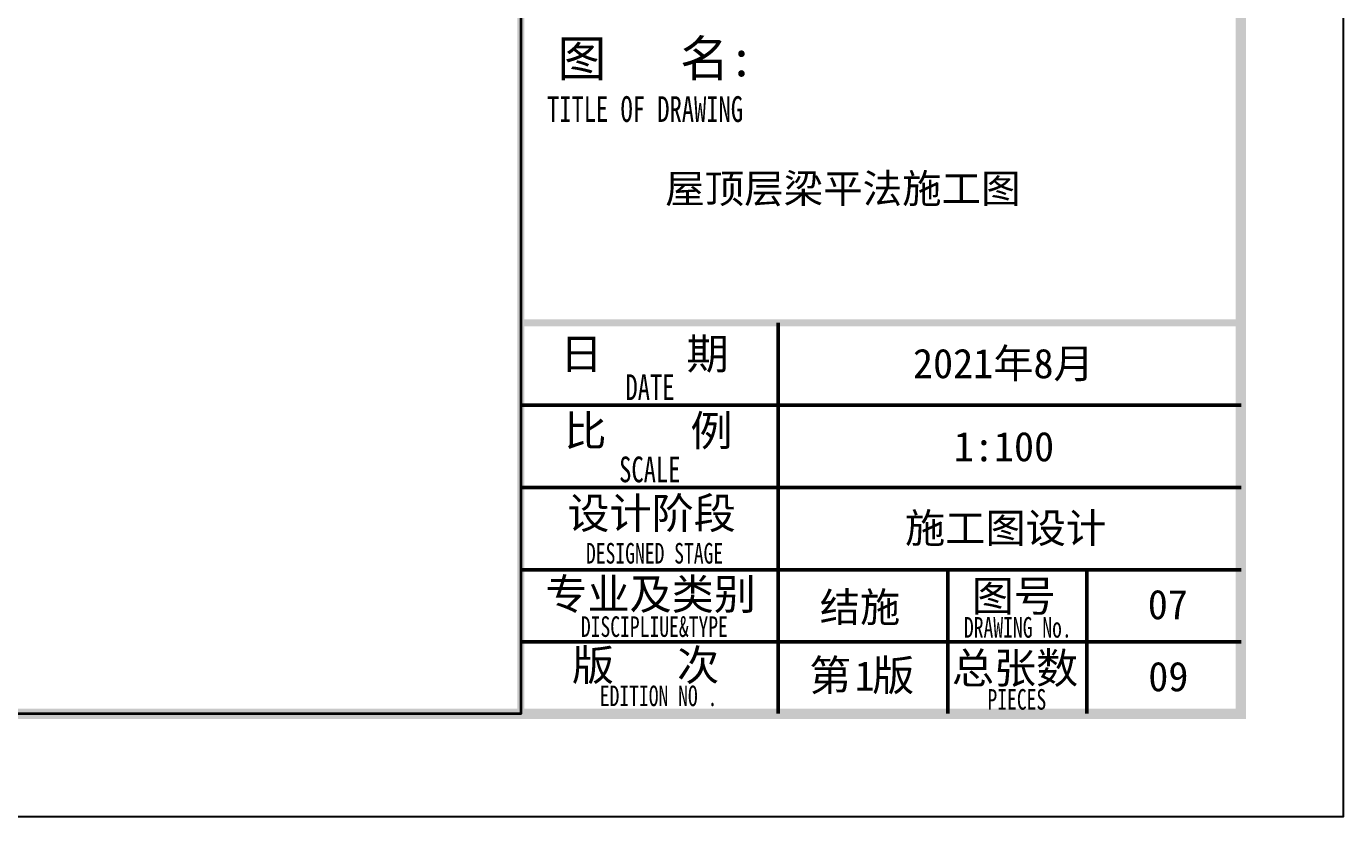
# Model space of a CAD drawing. Extents: x 169490 to 7584583, y -2399407 to 1374371.
# Drawn here: x 1778595 to 1791396, y 718146 to 725827 of the extents above; entities that cross this region are included whole.
import ezdxf

# ---------------------------------------------------------------- set-up
doc = ezdxf.new("R2010")
doc.units = 0
doc.header["$LTSCALE"] = 100
for name, color, linetype, lineweight in [('可改文字', 6, 'CONTINUOUS', 18), ('图签', 147, 'CONTINUOUS', 18), ('砼柱', 2, 'CONTINUOUS', 35)]:
    doc.layers.add(name, color=color, linetype=linetype, lineweight=lineweight)
doc.layers.add('图框', color=140, linetype='CONTINUOUS')
doc.layers.add('图签文字', color=147, linetype='CONTINUOUS')
doc.styles.add('宋体', font='')
doc.styles.add('建筑图签-1', font='simhei.ttf', dxfattribs={"width": 0.7})
doc.styles.get('宋体').set_extended_font_data('SimSun')

msp = doc.modelspace()

# ---------------------------------------------------------------- linework, layer by layer
at = {"layer": '图框'}
msp.add_lwpolyline([(1707296, 718145.5), (1791396, 718145.5), (1791396, 777545.5), (1707296, 777545.5)], close=True, dxfattribs=at)
at = {"layer": '图框', "const_width": 100}
msp.add_lwpolyline([(1709796, 719145.5), (1790396, 719145.5), (1790396, 776545.5), (1709796, 776545.5)], close=True, dxfattribs=at)
at = {"layer": '图框'}
for points, const_width in [([(1783400.9, 719145.5), (1783400.9, 776545.5)], 70), ([(1783400.9, 722945.8), (1790400.9, 722945.8)], 70), ([(1785900.9, 720545.8), (1785900.9, 722945.8)], 35), ([(1783400.9, 722145.8), (1790400.9, 722145.8)], 35), ([(1783400.9, 721345.8), (1790400.9, 721345.8)], 35), ([(1783400.9, 720545.8), (1790400.9, 720545.8)], 35), ([(1783400.9, 720545.8), (1789900.9, 720545.8)], 35), ([(1785900.9, 719145.8), (1785900.9, 720545.8)], 35), ([(1787550.9, 719145.8), (1787550.9, 720545.8)], 35), ([(1787550.9, 719145.8), (1787550.9, 720545.8)], 35), ([(1787550.9, 719145.8), (1787550.9, 720545.8)], 35), ([(1788900.9, 719145.5), (1788900.9, 720545.5)], 35), ([(1783400.9, 719845.8), (1787550.9, 719845.8)], 35), ([(1787550.9, 719845.5), (1790400.9, 719845.5)], 35)]:
    msp.add_lwpolyline(points, dxfattribs=dict(at, const_width=const_width))
at = {"layer": '砼柱', "ltscale": 10}
msp.add_lwpolyline([(1709796, 776545.5), (1783400.9, 776545.5), (1783400.9, 719145.5), (1709796, 719145.5)], close=True, dxfattribs=at)

# ---------------------------------------------------------------- texts
at = {"layer": '可改文字', "color": 3, "style": '宋体'}
msp.add_text('屋顶层梁平法施工图', height=281.28, dxfattribs=at).set_placement((1784803.3, 724110.1))
at = {"layer": '图框', "style": '建筑图签-1', "width": 0.7}
for s, height, p in [('TITLE OF DRAWING', 250, (1783655, 724898)), ('DATE', 250, (1784417.4, 722194.7)), ('SCALE', 250, (1784356.1, 721395.5)), ('DESIGNED STAGE', 200, (1784033.6, 720605.4)), ('DISCIPLIUE&TYPE', 200, (1783983.8, 719892.7)), ('DRAWING No.', 200, (1787706, 719885.4)), ('EDITION NO .', 200, (1784167.4, 719219.7)), ('PIECES', 200, (1787934.7, 719185.4))]:
    msp.add_text(s, height=height, dxfattribs=at).set_placement(p)
at = {"layer": '图签', "color": 2, "style": '宋体'}
for s, height, p in [('2021年8月', 286.68, (1787210.9, 722407.2)), ('1:100', 286.68, (1787607.4, 721599.6)), ('施工图设计', 286.68, (1787133.3, 720807.2)), ('结施', 286.68, (1786305.2, 720038.3)), ('1', 286.7, (1786644.3, 719370.6)), ('09', 286.68, (1789497.5, 719364.6))]:
    msp.add_text(s, height=height, dxfattribs=at).set_placement(p)
at = {"layer": '图签', "color": 3, "style": '宋体'}
msp.add_text('07', height=286.68, dxfattribs=at).set_placement((1789492.6, 720064.6))
at = {"layer": '图签文字', "color": 7, "style": '建筑图签-1'}
for s, height, p in [('图   名:', 350, (1783756.2, 725340.7)), ('日    期', 300, (1783784.8, 722494.3)), ('比    例', 300, (1783823.2, 721747.1)), ('设计阶段', 300, (1783852.8, 720945.2)), ('专业及类别', 300, (1783638.9, 720158.6)), ('图号', 300, (1787781.8, 720139.9)), ('版   次 ', 300, (1783897, 719468.5)), ('总张数', 300, (1787588.7, 719439.9)), ('第 版', 300, (1786201.7, 719368.9))]:
    msp.add_text(s, height=height, dxfattribs=at).set_placement(p)

doc.saveas('drawing.dxf')
